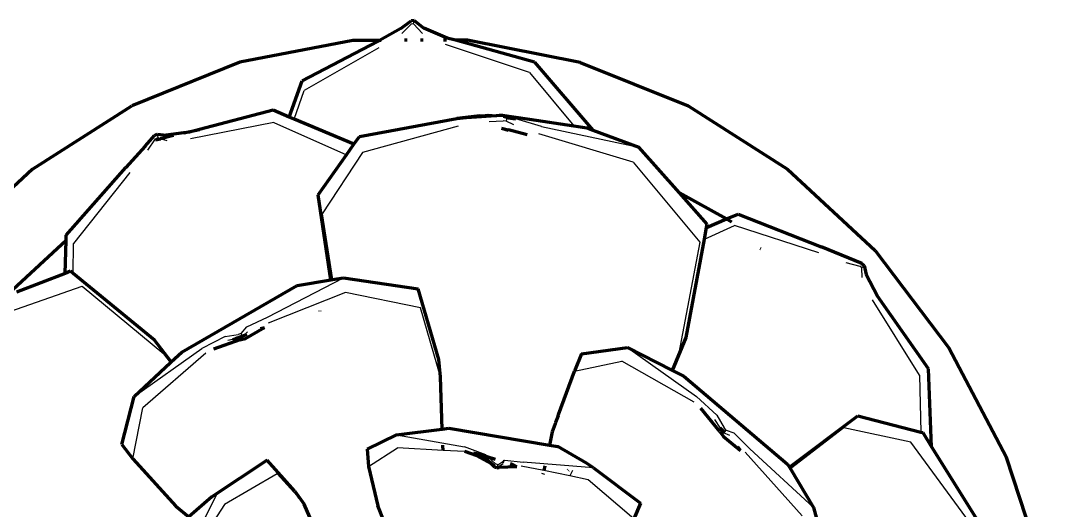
# Model space of a CAD drawing. Header units: millimetres. Extents: x 4307 to 31003, y 2809 to 20009.
# Drawn here: x 9807 to 9929.1, y 8979.5 to 9037.9 of the extents above; entities that cross this region are included whole.
import ezdxf

# ---------------------------------------------------------------- set-up
doc = ezdxf.new("R2010")
doc.units = ezdxf.units.MM
doc.layers.add('ProfileEdges', color=7, linetype='Continuous')

msp = doc.modelspace()

# ---------------------------------------------------------------- linework, layer by layer
for p, q in [((9852.42, 9036.36), (9853.52, 9037.5)), ((9853.8, 9037.52), (9853.52, 9037.5)), ((9853.8, 9037.52), (9853.89, 9037.92)), ((9854.87, 9036.39), (9853.8, 9037.52)), ((9849.7, 9034.66), (9840.81, 9029.56)), ((9867.63, 9031.73), (9857.63, 9035.06)), ((9867.63, 9031.73), (9872.92, 9025.37)), ((9839.61, 9026.16), (9840.81, 9029.56)), ((9862.81, 9025.88), (9864.49, 9025.98)), ((9863.65, 9026.56), (9864.54, 9026.5)), ((9864.84, 9025.92), (9864.49, 9025.98)), ((9864.94, 9026.38), (9864.84, 9025.92)), ((9865.76, 9025.49), (9864.84, 9025.92)), ((9864.96, 9026.44), (9864.94, 9026.38)), ((9869.04, 9025.27), (9865.99, 9026.21)), ((9837.18, 9025.76), (9827.25, 9023.82)), ((9837.18, 9025.76), (9845.84, 9021.92)), ((9859.14, 9025.33), (9847.72, 9022.19)), ((9869.04, 9025.27), (9880.66, 9022.84)), ((9822.19, 9022.45), (9823.1, 9023.81)), ((9823.1, 9023.81), (9823.37, 9023.96)), ((9823.27, 9024.37), (9823.37, 9023.96)), ((9823.67, 9023.83), (9823.37, 9023.96)), ((9824.46, 9023.6), (9823.67, 9023.83)), ((9879.97, 9021.03), (9868.74, 9024.41)), ((9847.72, 9022.19), (9842.93, 9014.9)), ((9879.97, 9021.03), (9887.92, 9011.49)), ((9820.01, 9019.82), (9813.32, 9011.33)), ((9842.93, 9014.9), (9844.16, 9007.05)), ((9888.46, 9011.88), (9892.05, 9013.5)), ((9902.07, 9010.25), (9892.05, 9013.5)), ((9813.27, 9007.77), (9813.32, 9011.33)), ((9887.92, 9011.49), (9885.42, 8998.3)), ((9905.31, 9009.08), (9906.96, 9008.65)), ((9907.49, 9008.72), (9907.2, 9008.44)), ((9907.2, 9008.44), (9906.96, 9008.65)), ((9907.23, 9007.28), (9907.2, 9008.44)), ((9803.17, 9002.33), (9814.34, 9006.26)), ((9814.34, 9006.26), (9824.09, 8998.18)), ((9836.41, 9002.55), (9845.47, 9007.26)), ((9845.7, 9005.49), (9836.5, 9001.84)), ((9854.66, 9003.69), (9845.7, 9005.49)), ((9914.06, 8995.67), (9908.49, 9004.64)), ((9857.03, 8995.45), (9854.66, 9003.69)), ((9833.27, 9000.64), (9833.96, 9001.43)), ((9833.96, 9001.43), (9836.41, 9002.55)), ((9831.39, 9000.28), (9828.62, 8998.83)), ((9831.39, 9000.28), (9832.93, 9000.52)), ((9833.27, 9000.64), (9832.93, 9000.52)), ((9833.1, 9000.1), (9833.38, 9000.2)), ((9833.27, 9000.64), (9833.36, 9000.28)), ((9833.36, 9000.28), (9833.38, 9000.2)), ((9833.55, 9000.35), (9833.38, 9000.2)), ((9834.05, 9000.83), (9833.55, 9000.35)), ((9831.72, 8999.81), (9832.83, 9000.05)), ((9832.83, 9000.05), (9833.1, 9000.1)), ((9879.28, 8998.95), (9887.51, 8993.12)), ((9820.55, 8993.11), (9828.62, 8998.83)), ((9829.07, 8998.29), (9821.58, 8991.75)), ((9824.87, 8997.16), (9824.09, 8998.18)), ((9873.43, 8997.16), (9873.82, 8998.19)), ((9884.57, 8996.27), (9885.42, 8998.3)), ((9872.98, 8996.14), (9878.61, 8997.33)), ((9887.25, 8992.46), (9878.61, 8997.33)), ((9914.06, 8995.67), (9914.24, 8988.88)), ((9889.92, 8990.9), (9887.51, 8993.12)), ((9820.39, 8985.67), (9821.58, 8991.75)), ((9889.92, 8990.9), (9890.82, 8989.39)), ((9889.67, 8990.37), (9890.34, 8989.36)), ((9890.34, 8989.36), (9890.55, 8989.05)), ((9891.06, 8989.1), (9890.82, 8989.39)), ((9905.06, 8989.39), (9898.7, 8984.5)), ((9913.05, 8987.67), (9905.06, 8989.39)), ((9851.79, 8988.56), (9859.87, 8987.11)), ((9890.75, 8988.8), (9890.55, 8989.05)), ((9890.75, 8988.8), (9890.81, 8988.86)), ((9891.5, 8988.46), (9890.75, 8988.8)), ((9890.81, 8988.86), (9891.06, 8989.1)), ((9891.06, 8989.1), (9891.95, 8988.8)), ((9891.95, 8988.8), (9893.87, 8986.86)), ((9848.44, 8984.78), (9851.91, 8986.99)), ((9857.34, 8986.69), (9851.91, 8986.99)), ((9862.41, 8986.16), (9859.87, 8987.11)), ((9893.87, 8986.86), (9901.46, 8979.9)), ((9920.46, 8977.55), (9913.05, 8987.67)), ((9836.38, 8985.51), (9830.41, 8981.48)), ((9859.94, 8986.55), (9857.34, 8986.69)), ((9862.41, 8986.16), (9862.69, 8985.89)), ((9862.69, 8985.89), (9863.57, 8985.08)), ((9864.45, 8985.36), (9864.69, 8985.52)), ((9864.69, 8985.52), (9866.88, 8985.31)), ((9900.11, 8978.91), (9893.32, 8986.48)), ((9863.86, 8984.97), (9863.57, 8985.08)), ((9864.49, 8985.1), (9863.75, 8984.61)), ((9863.86, 8984.97), (9863.75, 8984.61)), ((9863.86, 8984.97), (9864.45, 8985.36)), ((9869.32, 8984.28), (9866.64, 8984.83)), ((9875.23, 8984.61), (9866.88, 8985.31)), ((9837.57, 8983.9), (9831.3, 8980.26)), ((9839.94, 8981.29), (9837.57, 8983.9)), ((9872.42, 8983.65), (9869.32, 8984.28)), ((9872.76, 8984.28), (9872.42, 8983.65)), ((9874.61, 8983.2), (9872.42, 8983.65)), ((9880.04, 8978.53), (9874.61, 8983.2)), ((9830.41, 8981.48), (9826.22, 8973.31)), ((9839.99, 8981.19), (9839.94, 8981.29)), ((9840.78, 8980.3), (9839.99, 8981.19)), ((9831.3, 8980.26), (9829.19, 8976.99))]:
    msp.add_line(p, q)
at = {"layer": 'ProfileEdges', "lineweight": 211}
for p, q in [((9852.32, 9036.97), (9849.77, 9035.55)), ((9852.32, 9036.97), (9853.55, 9037.9)), ((9853.89, 9037.92), (9853.55, 9037.9)), ((9853.89, 9037.92), (9855.03, 9037.01)), ((9857.82, 9035.83), (9855.03, 9037.01)), ((9849.77, 9035.55), (9846.57, 9035.55)), ((9849.77, 9035.55), (9849.52, 9035.41)), ((9849.95, 9035.55), (9849.77, 9035.55)), ((9853.06, 9035.56), (9852.73, 9035.56)), ((9854.96, 9035.56), (9854.63, 9035.56)), ((9857.75, 9035.56), (9857.38, 9035.56)), ((9858.8, 9035.56), (9857.82, 9035.83)), ((9860.23, 9035.56), (9858.8, 9035.56)), ((9868.23, 9032.95), (9858.8, 9035.56)), ((9873.68, 9032.93), (9860.23, 9035.56)), ((9846.57, 9035.55), (9833.12, 9032.94)), ((9840.55, 9030.75), (9849.52, 9035.41)), ((9833.12, 9032.94), (9820.28, 9027.76)), ((9868.23, 9032.95), (9875.17, 9024.87)), ((9873.68, 9032.93), (9886.51, 9027.77)), ((9839, 9026.42), (9840.55, 9030.75)), ((9808.45, 9020.22), (9820.28, 9027.76)), ((9837.1, 9027.22), (9828.32, 9024.92)), ((9839, 9026.42), (9837.1, 9027.22)), ((9886.51, 9027.77), (9898.34, 9020.21)), ((9839.61, 9026.16), (9839, 9026.42)), ((9846.72, 9023.17), (9839.61, 9026.16)), ((9847.37, 9024.08), (9858.99, 9026.23)), ((9858.99, 9026.23), (9862.37, 9026.59)), ((9861.66, 9026.58), (9858.99, 9026.23)), ((9863.65, 9026.56), (9858.99, 9026.23)), ((9861.66, 9026.58), (9862.37, 9026.59)), ((9862.37, 9026.59), (9862.72, 9026.63)), ((9862.72, 9026.63), (9863.65, 9026.56)), ((9864.39, 9026.62), (9863.65, 9026.56)), ((9864.39, 9026.62), (9867.63, 9026.18)), ((9864.96, 9026.44), (9864.54, 9026.5)), ((9864.94, 9026.38), (9864.54, 9026.5)), ((9865.07, 9026.34), (9864.94, 9026.38)), ((9864.96, 9026.44), (9865.99, 9026.21)), ((9865.07, 9026.34), (9865.99, 9026.21)), ((9867.63, 9026.18), (9872.92, 9025.37)), ((9826.47, 9024.52), (9828.32, 9024.92)), ((9827.14, 9024.6), (9826.47, 9024.52)), ((9828.32, 9024.92), (9827.14, 9024.6)), ((9864.3, 9025.09), (9865.07, 9024.89)), ((9864.3, 9025.09), (9865.08, 9024.85)), ((9865.11, 9024.88), (9865.08, 9024.85)), ((9867.36, 9024.3), (9865.11, 9024.88)), ((9872.92, 9025.37), (9874.45, 9025.13)), ((9874.45, 9025.13), (9875.17, 9024.87)), ((9875.17, 9024.87), (9880.66, 9022.84)), ((9821.85, 9022.96), (9822.95, 9024.2)), ((9822.95, 9024.2), (9823.27, 9024.37)), ((9823.08, 9023.7), (9823.67, 9023.83)), ((9823.27, 9024.37), (9824.36, 9024.24)), ((9825.24, 9024.23), (9823.67, 9023.83)), ((9826.47, 9024.52), (9824.36, 9024.24)), ((9846.72, 9023.17), (9847.37, 9024.08)), ((9821.85, 9022.96), (9819.54, 9020.42)), ((9845.84, 9021.92), (9846.72, 9023.17)), ((9885.49, 9017.37), (9880.66, 9022.84)), ((9842.47, 9017.16), (9845.84, 9021.92)), ((9808.45, 9020.22), (9797.99, 9010.5)), ((9812.45, 9012.36), (9819.54, 9020.42)), ((9898.34, 9020.21), (9908.81, 9010.5)), ((9888.79, 9013.64), (9885.49, 9017.37)), ((9885.49, 9017.37), (9891.08, 9014.27)), ((9843.97, 9007.02), (9842.47, 9017.16)), ((9891.08, 9014.27), (9892.46, 9014.85)), ((9892.46, 9014.85), (9902.37, 9010.96)), ((9888.72, 9013.27), (9891.08, 9014.27)), ((9888.72, 9013.27), (9888.79, 9013.64)), ((9891.08, 9014.27), (9891.68, 9013.93)), ((9812.43, 9011.72), (9812.45, 9012.36)), ((9888.46, 9011.88), (9888.72, 9013.27)), ((9812.43, 9011.72), (9806.1, 9005.84)), ((9812.31, 9007.79), (9812.43, 9011.72)), ((9886.27, 9000.13), (9888.46, 9011.88)), ((9895.1, 9010.77), (9895.16, 9010.71)), ((9907.21, 9008.97), (9902.37, 9010.96)), ((9908.81, 9010.5), (9917.58, 8998.92)), ((9907.21, 9008.97), (9907.49, 9008.72)), ((9907.49, 9008.72), (9907.71, 9007.66)), ((9812.31, 9007.79), (9806.53, 9005.55)), ((9812.95, 9008.04), (9812.31, 9007.79)), ((9813.27, 9007.77), (9812.95, 9008.04)), ((9822.95, 8999.81), (9813.27, 9007.77)), ((9909.08, 9005.09), (9907.71, 9007.66)), ((9826.21, 8998.41), (9839.96, 9006.35)), ((9839.96, 9006.35), (9843.97, 9007.02)), ((9843.97, 9007.02), (9844.16, 9007.05)), ((9844.16, 9007.05), (9845.47, 9007.26)), ((9845.47, 9007.26), (9854.38, 9005.94)), ((9856.84, 8997.52), (9854.38, 9005.94)), ((9915.16, 8996.41), (9909.08, 9005.09)), ((9842.61, 9003.32), (9842.63, 9003.27)), ((9842.64, 9003.32), (9842.66, 9003.28)), ((9833.36, 9000.28), (9832.83, 9000.05)), ((9833.55, 9000.35), (9833.36, 9000.28)), ((9833.96, 9000.53), (9833.55, 9000.35)), ((9833.81, 9000.01), (9836.08, 9001.34)), ((9835.59, 9001.22), (9836.08, 9001.34)), ((9824.95, 8997.24), (9822.95, 8999.81)), ((9833.14, 8999.85), (9830.01, 8998.77)), ((9832.83, 9000.05), (9832.31, 8999.82)), ((9833.14, 8999.85), (9833.81, 9000.01)), ((9873.82, 8998.19), (9879.28, 8998.95)), ((9879.28, 8998.95), (9884.57, 8996.27)), ((9884.67, 8996.21), (9886.27, 9000.13)), ((9824.95, 8997.24), (9826.21, 8998.41)), ((9873.82, 8998.19), (9872.98, 8996.14)), ((9924.42, 8985.84), (9917.58, 8998.92)), ((9820.55, 8993.11), (9824.87, 8997.16)), ((9824.87, 8997.16), (9824.95, 8997.24)), ((9857.03, 8995.45), (9856.84, 8997.52)), ((9857.24, 8989.24), (9857.03, 8995.45)), ((9871.09, 8990.96), (9872.98, 8996.14)), ((9884.57, 8996.27), (9884.67, 8996.21)), ((9884.67, 8996.21), (9885.99, 8995.54)), ((9885.99, 8995.54), (9898.36, 8985.07)), ((9915.52, 8987.12), (9915.16, 8996.41)), ((9819.09, 8987.4), (9820.55, 8993.11)), ((9890.31, 8988.95), (9888.04, 8991.71)), ((9871.04, 8990.82), (9870.74, 8990.01)), ((9871.04, 8990.82), (9871.09, 8990.96)), ((9898.59, 8984.68), (9906.72, 8990.81)), ((9906.72, 8990.81), (9914.24, 8988.88)), ((9851.79, 8988.56), (9857.24, 8989.24)), ((9857.24, 8989.24), (9858.03, 8989.34)), ((9858.03, 8989.34), (9869.99, 8987.32)), ((9870.68, 8989.85), (9870.33, 8988.89)), ((9870.74, 8990.01), (9870.68, 8989.85)), ((9890.81, 8988.86), (9890.34, 8989.36)), ((9848.3, 8986.84), (9851.79, 8988.56)), ((9870.33, 8988.89), (9869.99, 8987.32)), ((9890.31, 8988.95), (9890.73, 8988.35)), ((9890.73, 8988.35), (9892.74, 8986.7)), ((9890.87, 8988.8), (9890.81, 8988.86)), ((9914.24, 8988.88), (9914.46, 8988.83)), ((9914.46, 8988.83), (9915.52, 8987.12)), ((9819.09, 8987.4), (9820.39, 8985.67)), ((9848.3, 8986.84), (9848.44, 8984.78)), ((9857.31, 8987.28), (9857.31, 8987.32)), ((9857.34, 8986.69), (9857.31, 8987.28)), ((9869.99, 8987.32), (9871.02, 8987.14)), ((9874.4, 8985.19), (9871.02, 8987.14)), ((9892.74, 8986.7), (9892.44, 8987.12)), ((9915.52, 8987.12), (9921.13, 8978.09)), ((9820.39, 8985.67), (9825.5, 8980.06)), ((9836.38, 8985.51), (9829.79, 8981.14)), ((9839.69, 8981.85), (9836.38, 8985.51)), ((9861.41, 8986.04), (9859.94, 8986.55)), ((9861.67, 8986.21), (9860.97, 8986.35)), ((9863.06, 8985.12), (9861.41, 8986.04)), ((9862.43, 8985.69), (9861.41, 8986.04)), ((9862.69, 8985.89), (9861.67, 8986.21)), ((9862.43, 8985.69), (9863.43, 8984.91)), ((9863.06, 8985.12), (9862.43, 8985.69)), ((9863.58, 8985.62), (9862.69, 8985.89)), ((9929.08, 8971.64), (9924.42, 8985.84)), ((9848.44, 8984.78), (9849.55, 8980.07)), ((9863.43, 8984.91), (9863.06, 8985.12)), ((9863.51, 8984.71), (9863.06, 8985.12)), ((9863.75, 8984.61), (9863.51, 8984.71)), ((9863.75, 8984.61), (9863.97, 8984.65)), ((9866.13, 8984.74), (9863.97, 8984.65)), ((9864.59, 8985.32), (9864.45, 8985.36)), ((9865.67, 8984.99), (9865.35, 8985.09)), ((9865.67, 8984.99), (9866.13, 8984.74)), ((9869.45, 8984.86), (9869.32, 8984.28)), ((9872.24, 8984.32), (9872.27, 8984.37)), ((9875.23, 8984.61), (9874.4, 8985.19)), ((9875.23, 8984.61), (9880.84, 8980.4)), ((9898.36, 8985.07), (9898.59, 8984.68)), ((9898.59, 8984.68), (9898.7, 8984.5)), ((9898.7, 8984.5), (9901.46, 8979.9)), ((9869.25, 8983.96), (9869.22, 8983.83)), ((9839.69, 8981.85), (9840.78, 8980.3)), ((9829.79, 8981.14), (9827.07, 8978.76)), ((9825.5, 8980.06), (9827.07, 8978.76)), ((9842.95, 8975.37), (9840.78, 8980.3)), ((9851.6, 8974.93), (9849.55, 8980.07)), ((9880.84, 8980.4), (9880.04, 8978.53)), ((9901.46, 8979.9), (9903.98, 8970.6))]:
    msp.add_line(p, q, dxfattribs=at)

doc.saveas('drawing.dxf')
